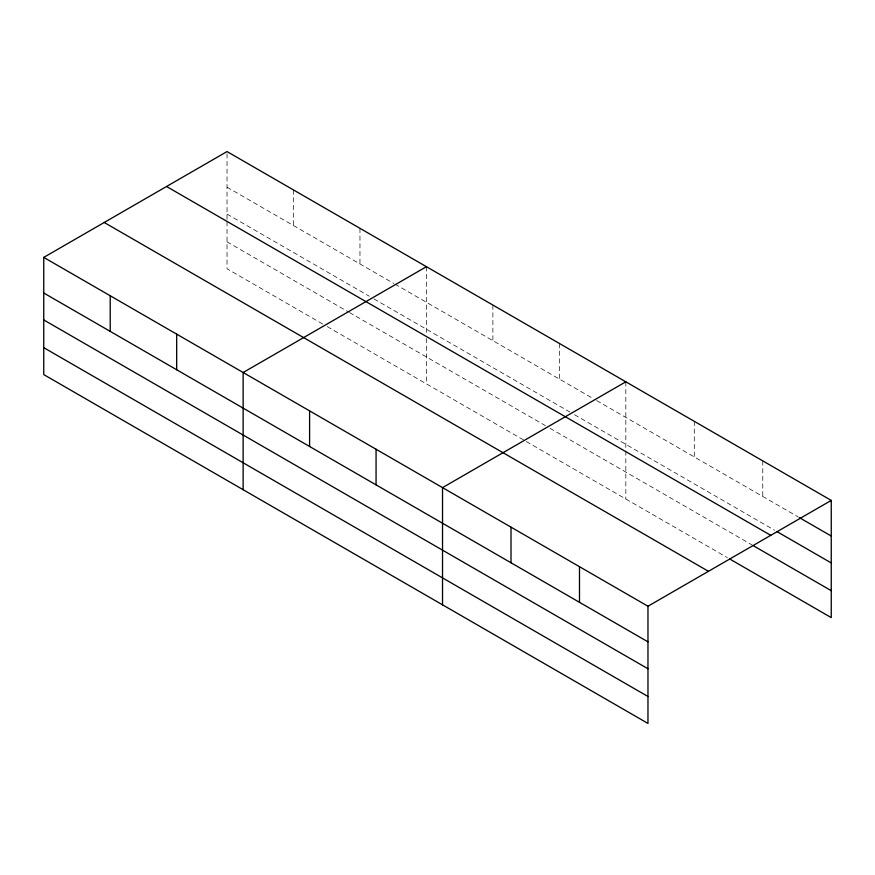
<?xml version="1.0" encoding="UTF-8"?>
<svg xmlns="http://www.w3.org/2000/svg" width="875" height="875" viewBox="0 0 875 875"><rect width="100%" height="100%" fill="white"/><g stroke="black" fill="none" stroke-linecap="round" stroke-linejoin="round"><path stroke-width="0.66" stroke-dasharray="4.38 3.28" d="M227.03 219.384L227.03 151.572M227.03 187.184L393.772 283.456M394.942 284.123L592.003 397.895M596.663 400.586L798.197 516.939M227.03 214.102L369.294 296.231M373.953 298.933L569.844 412.027M574.514 414.717L774.583 530.228M227.03 241.839L348.305 311.861M349.464 312.528L545.366 425.622M550.025 428.323L752.15 545.016M322.645 323.969L227.03 268.767L227.03 220.708M327.316 326.659L727.355 557.616M762.77 460.884L762.77 496.486M694.291 421.345L694.291 456.958M625.822 381.806L625.822 449.619M625.822 450.942L625.822 499.002M559.355 343.438L559.355 379.05M492.887 305.069L492.887 340.67M426.431 266.689L426.431 333.189M426.431 338.472L426.431 383.884M359.964 228.32L359.964 263.933M293.497 189.952L293.497 225.553"/><path stroke-width="1.31" d="M647.97 668.763L647.97 606.233L43.75 257.392L43.75 374.588L647.97 723.428L647.97 668.763L43.75 319.922M729.717 558.983L831.25 617.608L831.25 500.412L227.03 151.572L43.75 257.392M426.431 266.689L243.141 372.509L243.141 489.705M625.822 381.806L442.531 487.627L442.531 604.822M647.97 606.233L831.25 500.412M799.367 517.617L831.25 536.025M776.945 531.595L831.25 562.942M166.556 186.495L770.766 535.336M753.331 545.694L831.25 590.68M104.234 222.48L708.444 571.309M43.75 293.005L647.97 641.845M43.75 347.659L647.97 696.5M579.491 566.705L579.491 602.306M511.011 527.166L511.011 562.767M376.064 449.258L376.064 484.859M309.608 410.889L309.608 446.491M176.673 334.141L176.673 369.742M110.217 295.772L110.217 331.373"/></g></svg>
